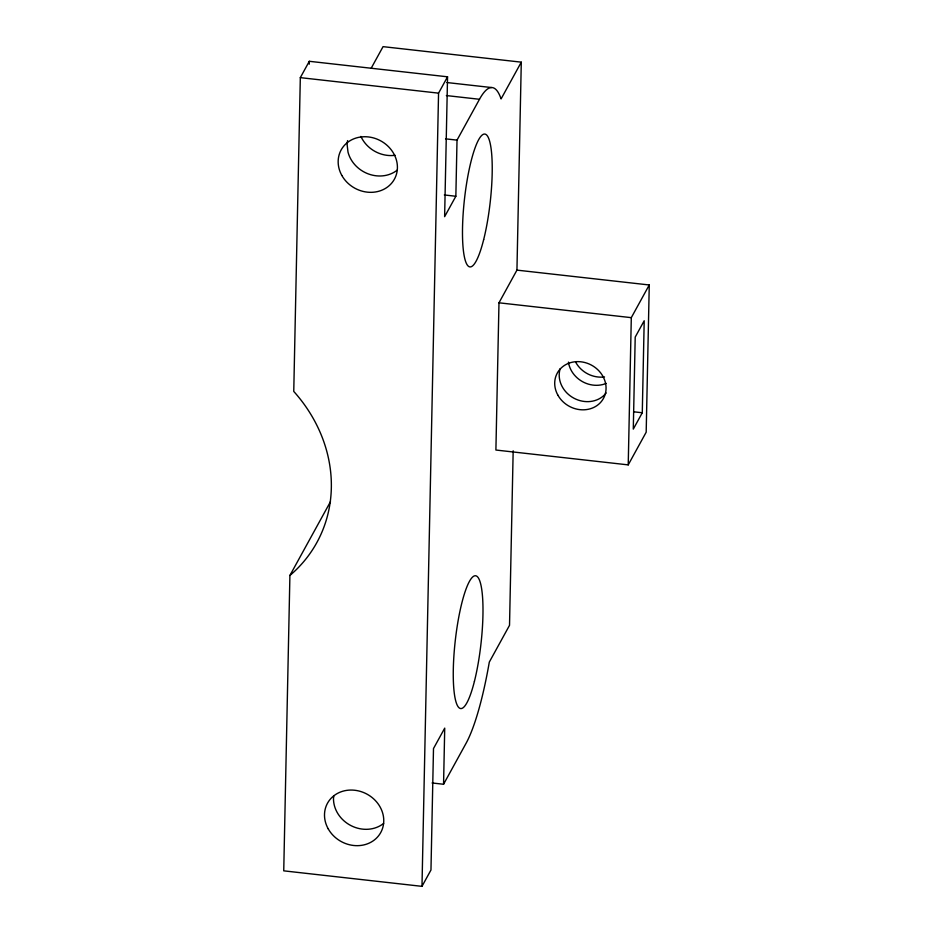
<?xml version="1.0" encoding="UTF-8"?>
<svg xmlns="http://www.w3.org/2000/svg" width="933" height="933" viewBox="0 0 933 933"><rect width="100%" height="100%" fill="white"/><g stroke="black" fill="none" stroke-linecap="round" stroke-linejoin="round"><path stroke-width="1.4" d="M371.206 68.202L383.055 46.65L521.29 62.161L501.079 98.921A137.384 26.614 -83.6 0 0 479.48 99.283L457.018 140.125L455.852 196.257L444.621 216.678L447.548 76.809L309.301 61.298L300.321 77.637L293.755 391.417A146.866 130.387 28.8 0 1 289.906 575.463L283.737 870.839L421.984 886.35L430.964 870.011L433.495 748.546L444.726 728.125L443.56 784.256L432.084 782.974M309.243 64.19L309.301 61.298M421.984 886.35L438.557 93.148L447.548 76.809M498.98 302.805L495.901 450.033L628.224 464.879L646.184 432.201L649.263 284.973L516.94 270.127L498.98 302.805L631.303 317.652L649.263 284.973M513.173 450.802L509.523 625.32L489.312 662.08A137.384 26.614 -83.6 0 1 466.01 743.414L443.56 784.256M516.94 270.127L521.29 62.161M628.224 464.879L631.303 317.652M642.277 412.771L644.202 320.754L635.21 337.081L633.285 429.11L642.277 412.771L633.624 411.791M333.862 795.931L333.489 798.193A30.381 26.975 28.8 0 0 351.24 825.752A30.381 26.975 28.8 0 0 383.65 823.396M289.906 575.463L330.48 501.662M446.884 82.536L491.516 87.539M300.321 77.637L438.557 93.148M446.359 95.563L479.48 99.283M445.554 138.842L457.018 140.125M444.33 194.962L455.852 196.257M397.306 170.063A30.381 26.975 28.8 0 1 348.009 152.126L347.146 144.872A30.381 26.975 28.8 0 1 347.601 140.591M606.147 392.991A26.334 23.383 28.8 0 1 573.982 398.239A26.334 23.383 28.8 0 1 560.208 368.582M606.263 383.381A26.334 23.383 28.8 0 1 568.43 362.121M604.514 376.909A26.334 23.383 28.8 0 1 575.871 362.517M395.102 155.298A30.381 26.975 28.8 0 1 360.908 136.428M483.667 239.618A66.849 12.957 -83.6 0 0 485.871 134.422A66.849 12.957 -83.6 0 0 462.535 227.465A66.849 12.957 -83.6 0 0 483.667 239.618M341.84 175.451A30.381 26.975 28.8 0 0 393.155 181.212A30.381 26.975 28.8 0 0 368.36 136.929A30.381 26.975 28.8 0 0 341.84 175.451M328.183 828.784A30.381 26.975 28.8 0 0 379.498 834.545A30.381 26.975 28.8 0 0 354.703 790.251A30.381 26.975 28.8 0 0 328.183 828.784M474.43 681.312A66.849 12.957 -83.6 0 0 476.635 576.116A66.849 12.957 -83.6 0 0 453.31 669.148A66.849 12.957 -83.6 0 0 474.43 681.312M557.899 395.195A26.334 23.383 28.8 0 0 602.368 400.187A26.334 23.383 28.8 0 0 580.886 361.794A26.334 23.383 28.8 0 0 557.899 395.195"/></g></svg>
